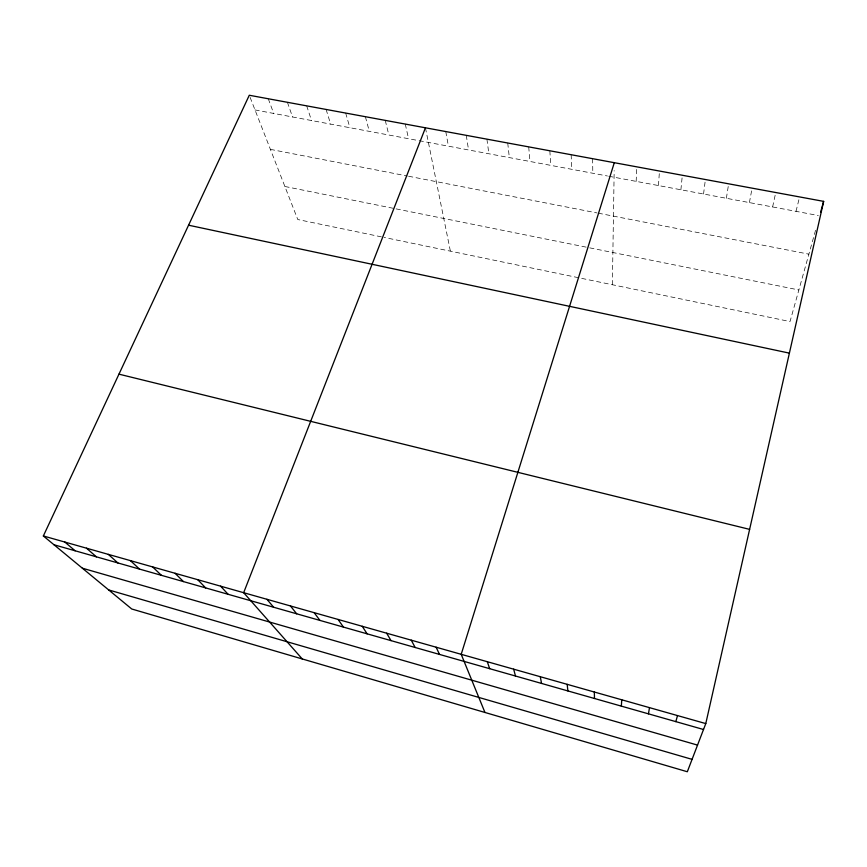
<?xml version="1.0" encoding="UTF-8"?>
<svg xmlns="http://www.w3.org/2000/svg" width="867" height="867" viewBox="0 0 867 867"><rect width="100%" height="100%" fill="white"/><g stroke="black" fill="none" stroke-linecap="round" stroke-linejoin="round"><path stroke-width="0.65" stroke-dasharray="4.33 3.25" d="M612.373 284.734L614.172 170.626M636.161 181.376L636.79 166.843M658.443 185.549L659.473 171.037M680.898 189.765L682.34 175.264M703.549 194.002L705.391 179.523M726.373 198.283L728.648 183.815M749.402 202.596L752.101 188.15M772.616 206.953L775.748 192.517M796.014 211.342L799.591 196.928M815.565 230.275L790.021 321.559L384.081 237.417M255.017 109.936L417.818 140.454M419.14 140.692L607.42 175.99M608.753 176.239L818.307 215.515M270.406 149.362L407.327 176.012M408.574 176.25L596.984 212.924M598.252 213.174L808.878 254.161M284.885 186.481L394.843 208.622M396.121 208.882L588.444 247.604M589.723 247.854L798.865 289.968M381.458 236.875L297.782 219.524L249.284 95.251M268.271 98.762L273.712 113.436M287.4 102.295L292.547 116.969M306.68 105.861L311.524 120.524M326.1 109.448L330.641 124.111M345.662 113.057L349.9 127.72M365.386 116.709L369.309 131.351M385.251 120.372L388.86 135.024M405.268 124.079L408.563 138.709M425.448 127.807L450.385 251.159M445.779 131.556L448.412 146.187M466.273 135.35L468.559 149.958M486.929 139.164L488.869 153.762M507.737 143.001L509.33 157.599M528.718 146.881L529.954 161.468M549.851 150.782L550.74 165.359M571.169 154.727L571.689 169.293M592.649 158.694L592.79 173.248"/><path stroke-width="1.3" d="M621.336 706.139L621.769 699.799M648.451 713.844L649.491 707.645M705.781 723.587L823.65 201.372L249.284 95.251L43.35 535.969L131.751 609.002L687.325 771.749L705.781 723.587L43.35 535.969M675.848 721.637L677.495 715.578M820.626 212.166L823.65 201.372M614.302 162.693L461.201 654.314L484.956 712.468M425.448 127.807L243.66 592.703L302.269 658.953M188.572 225.203L789.393 353.14M118.963 374.154L749.619 529.369M54.014 544.779L703.516 729.505M82.365 568.199L697.534 745.1M108.657 589.928L692.072 759.362M64.819 542.048L75.126 550.783M86.483 548.182L96.41 556.842M108.332 554.371L117.879 562.943M130.386 560.624L139.544 569.11M152.635 566.92L161.403 575.32M175.08 573.282L183.446 581.594M197.741 579.698L205.685 587.924M220.597 586.168L228.129 594.307M266.949 599.303L273.625 607.236M290.445 605.957L296.677 613.803M314.157 612.666L319.945 620.414M338.087 619.45L343.419 627.09M362.254 626.288L367.109 633.831M386.639 633.203L391.028 640.626M411.251 640.171L415.152 647.497M436.112 647.205L439.515 654.422M487.297 661.705L489.671 668.685M513.654 669.172L515.486 676.032M540.282 676.715L541.561 683.445M567.17 684.334L567.885 690.934M594.339 692.029L594.48 698.499"/></g></svg>
